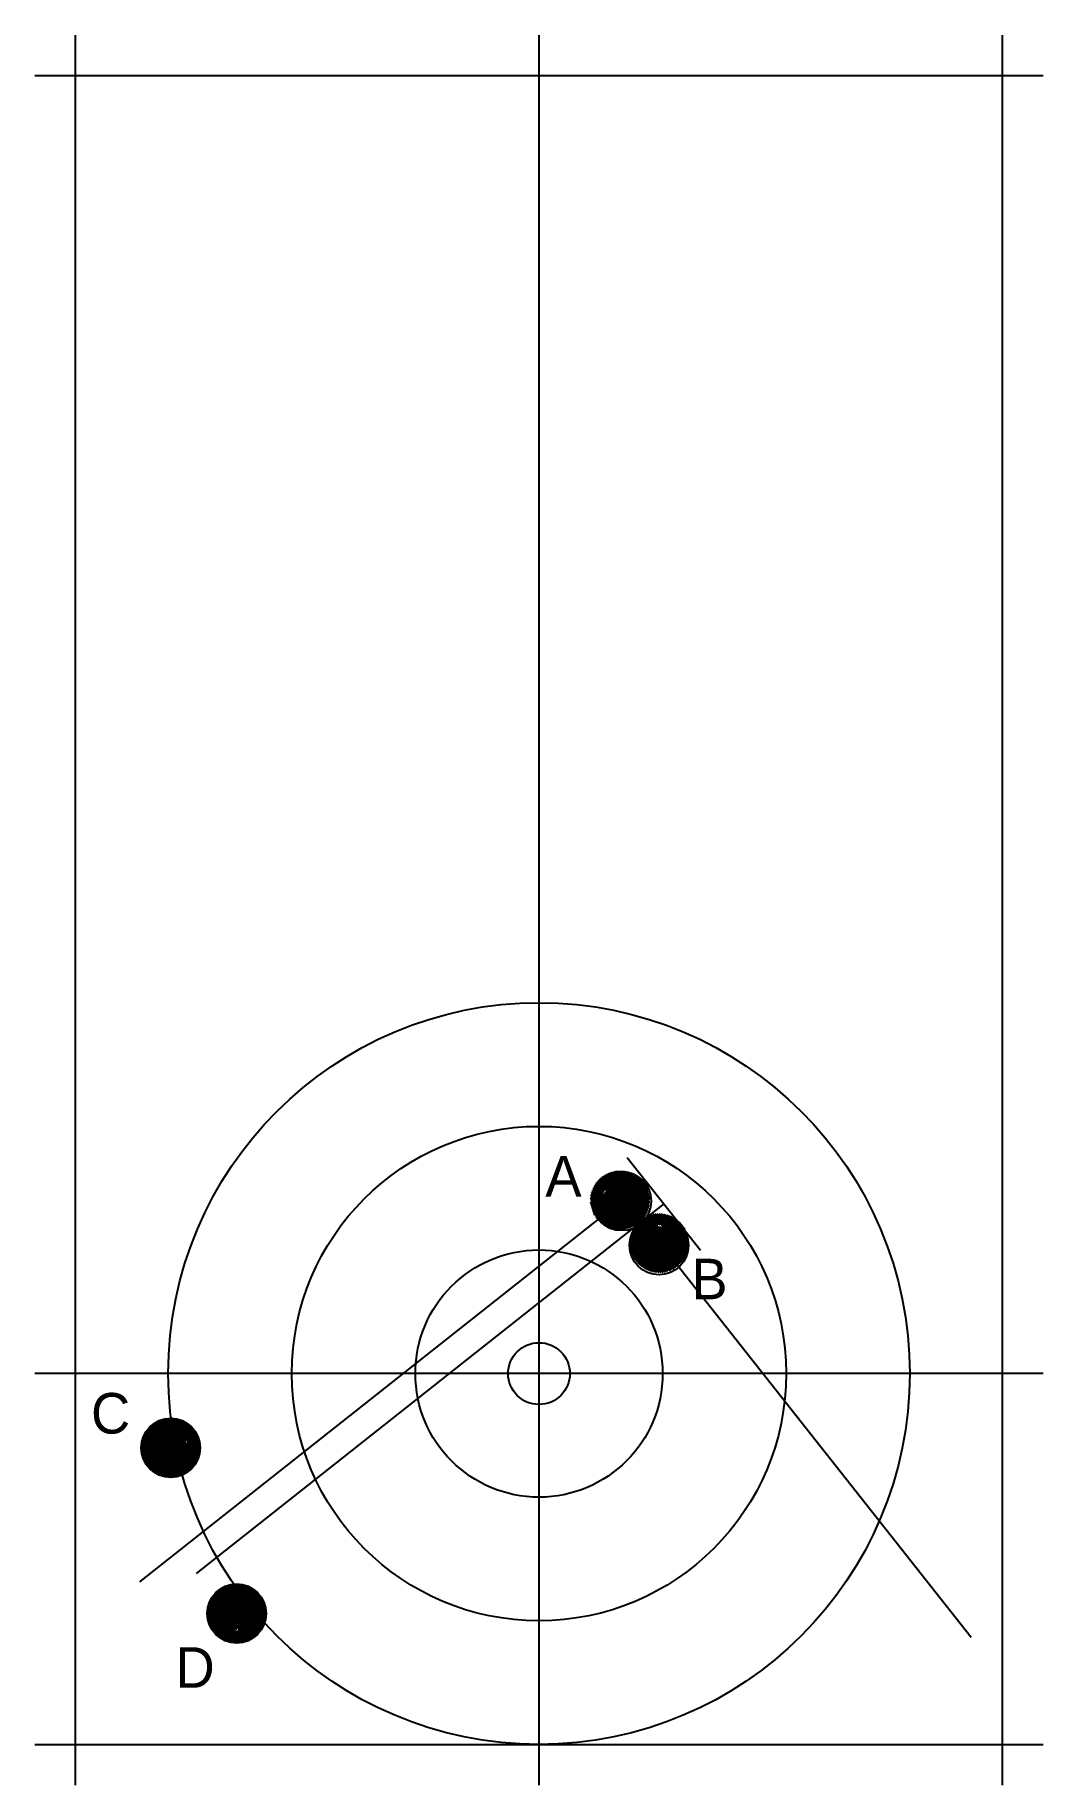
# Model space of a CAD drawing. Extents: x -2.49 to 2.49, y -2.03 to 6.6.
import ezdxf
from ezdxf.enums import TextEntityAlignment as Align

# ---------------------------------------------------------------- set-up
doc = ezdxf.new("R2010")
doc.units = 0
doc.header["$LTSCALE"] = 0.75
doc.linetypes.add('AUSGEZOGEN', pattern=[0])
doc.linetypes.add('VERDECKT', pattern=[0])
doc.layers.get('0').update_dxf_attribs({"linetype": 'AUSGEZOGEN'})

# ---------------------------------------------------------------- blocks, each defined once
blk = doc.blocks.new('*X')
at = {"color": 0}
for p, q in [((9.8945, 10.0094), (10.0406, 10.1555)), ((9.8947, 10.0185), (10.0315, 10.1553)), ((9.8948, 10.0008), (10.0492, 10.1552)), ((9.8955, 9.9927), (10.0573, 10.1545)), ((9.8956, 10.0282), (10.0218, 10.1544)), ((9.8966, 9.985), (10.065, 10.1534)), ((9.8973, 10.0388), (10.0112, 10.1527)), ((9.8981, 9.9777), (10.0723, 10.1519)), ((9.8999, 9.9706), (10.0794, 10.1501)), ((9.9002, 10.0505), (9.9995, 10.1498)), ((9.902, 9.9639), (10.0861, 10.148)), ((9.9043, 9.9574), (10.0926, 10.1457)), ((9.9048, 10.0639), (9.9861, 10.1452)), ((9.9069, 9.9511), (10.0989, 10.1431)), ((9.9097, 9.9451), (10.1049, 10.1403)), ((9.9128, 9.9393), (10.1107, 10.1372)), ((9.9128, 10.0808), (9.9692, 10.1372)), ((9.9161, 9.9337), (10.1163, 10.1339)), ((9.9195, 9.9284), (10.1216, 10.1305)), ((9.9232, 9.9232), (10.1268, 10.1268)), ((10.0388, 10.03), (10.1318, 10.1229)), ((10.0461, 10.0284), (10.1366, 10.1189)), ((10.0497, 10.0232), (10.1411, 10.1146)), ((10.05, 10.0146), (10.1455, 10.1102)), ((10.05, 10.0058), (10.1498, 10.1056)), ((10.05, 9.997), (10.1538, 10.1007)), ((9.9271, 9.9182), (10.03, 10.0212)), ((9.9311, 9.9134), (10.03, 10.0123)), ((10.0021, 9.8695), (10.1805, 10.0479)), ((10.0092, 9.8678), (10.1822, 10.0408)), ((10.0166, 9.8664), (10.1836, 10.0334)), ((10.0244, 9.8653), (10.1847, 10.0256)), ((10.03, 10.03), (10.04, 10.04)), ((10.03, 10.0212), (10.0468, 10.0379)), ((10.03, 10.0123), (10.0499, 10.0322)), ((10.03, 10.0035), (10.05, 10.0235)), ((10.03, 9.9946), (10.05, 10.0146)), ((10.0326, 9.8647), (10.1853, 10.0174)), ((10.0493, 9.9256), (10.1785, 10.0547)), ((10.05, 9.9881), (10.1576, 10.0957)), ((10.05, 9.9793), (10.1612, 10.0905)), ((10.05, 9.9705), (10.1647, 10.0851)), ((10.05, 9.9616), (10.1679, 10.0795)), ((10.05, 9.9528), (10.1709, 10.0736)), ((10.05, 9.9439), (10.1737, 10.0676)), ((10.05, 9.9351), (10.1762, 10.0613)), ((9.9354, 9.9089), (10.03, 10.0035)), ((9.9398, 9.9045), (10.03, 9.9946)), ((9.9444, 9.9002), (10.03, 9.9858)), ((9.9493, 9.8962), (10.03, 9.977)), ((9.9543, 9.8924), (10.03, 9.9681)), ((9.9595, 9.8888), (10.03, 9.9593)), ((9.9649, 9.8853), (10.03, 9.9505)), ((9.9705, 9.8821), (10.03, 9.9416)), ((9.9764, 9.8791), (10.03, 9.9328)), ((9.9824, 9.8763), (10.031, 9.9249)), ((10.03, 9.9858), (10.05, 10.0058)), ((10.03, 9.977), (10.05, 9.997)), ((10.03, 9.9681), (10.05, 9.9881)), ((10.03, 9.9593), (10.05, 9.9793)), ((10.03, 9.9505), (10.05, 9.9705)), ((10.03, 9.9416), (10.05, 9.9616)), ((10.0314, 9.9342), (10.05, 9.9528)), ((10.0364, 9.9304), (10.05, 9.9439)), ((10.0413, 9.8645), (10.1855, 10.0087)), ((10.0505, 9.8648), (10.1852, 9.9995)), ((10.0604, 9.8659), (10.1841, 9.9896)), ((10.0711, 9.8678), (10.1822, 9.9789)), ((10.0831, 9.871), (10.179, 9.9669)), ((10.0971, 9.8761), (10.1739, 9.9529)), ((10.1152, 9.8854), (10.1646, 9.9348)), ((9.9887, 9.8738), (10.0356, 9.9207)), ((9.9953, 9.8715), (10.0444, 9.9207))]:
    blk.add_line(p, q, dxfattribs=at)
blk = doc.blocks.new('ROCKD')
at = {"color": 0}
blk.add_lwpolyline([(-0.001, 0.02), (0.001, 0.02, -0.414214), (0.01, 0.011), (0.01, -0.081, -0.414214), (0.001, -0.09), (-0.001, -0.09, -0.414214), (-0.01, -0.081), (-0.01, 0.011, -0.414214)], format="xyb", close=True, dxfattribs=at)
for radius in [0.1455, 0.1055]:
    blk.add_circle((0, 0), radius, dxfattribs=at)
blk.add_blockref('*X', (-10.04, -10.01), dxfattribs=at)
blk = doc.blocks.new('ROCKL')
at = {"color": 0}
blk.add_lwpolyline([(-0.001, 0.02), (0.001, 0.02, -0.414214), (0.01, 0.011), (0.01, -0.081, -0.414214), (0.001, -0.09), (-0.001, -0.09, -0.414214), (-0.01, -0.081), (-0.01, 0.011, -0.414214)], format="xyb", close=True, dxfattribs=at)
for radius in [0.1455, 0.1055]:
    blk.add_circle((0, 0), radius, dxfattribs=at)
blk.add_blockref('*X', (-10.04, -10.02), dxfattribs=at)
blk = doc.blocks.new('HOUSEO')
at = {"color": 0}
for p, q in [((-2.286, -2.0288), (-2.286, 6.6008)), ((0, -2.0288), (0, 6.6008)), ((2.286, -2.0288), (2.286, 6.6008)), ((-2.486, 6.4008), (2.486, 6.4008)), ((2.486, 0), (-2.486, 0)), ((-2.486, -1.8288), (2.486, -1.8288))]:
    blk.add_line(p, q, dxfattribs=at)
for radius in [1.8288, 1.2192, 0.6096, 0.1524]:
    blk.add_circle((0, 0), radius, dxfattribs=at)

msp = doc.modelspace()

# ---------------------------------------------------------------- linework, layer by layer
at = {"color": 0}
for p, q in [((0.4354, 1.0653), (0.7963, 0.6085)), ((0.6158, 0.8369), (-1.6913, -0.9859))]:
    msp.add_line(p, q, dxfattribs=at)
at = {"color": 0, "linetype": 'VERDECKT'}
for p, q in [((0.4063, 0.8511), (-1.9705, -1.0267)), ((0.6024, 0.6359), (2.1318, -1.2999))]:
    msp.add_line(p, q, dxfattribs=at)

# ---------------------------------------------------------------- block references
at = {"color": 0}
for name, p in [('HOUSEO', (0, 0)), ('ROCKD', (-1.4912, -1.1831))]:
    msp.add_blockref(name, p, dxfattribs=at)
for name, p, rotation in [('ROCKL', (0.4081, 0.8503), 241.7824371524812), ('ROCKL', (0.5919, 0.6325), 178.082901365892), ('ROCKD', (-1.8164, -0.3662), 111.5381976237276)]:
    msp.add_blockref(name, p, dxfattribs=dict(at, rotation=rotation))

# ---------------------------------------------------------------- texts
for s, p in [('A', (0.2098, 0.8732)), ('C', (-2.0165, -0.2958)), ('D', (-1.5996, -1.5493))]:
    msp.add_text(s, height=0.2, dxfattribs=at).set_placement(p, align=Align.RIGHT)
msp.add_text('B', height=0.2, dxfattribs=at).set_placement((0.7518, 0.3662))

doc.saveas('drawing.dxf')
